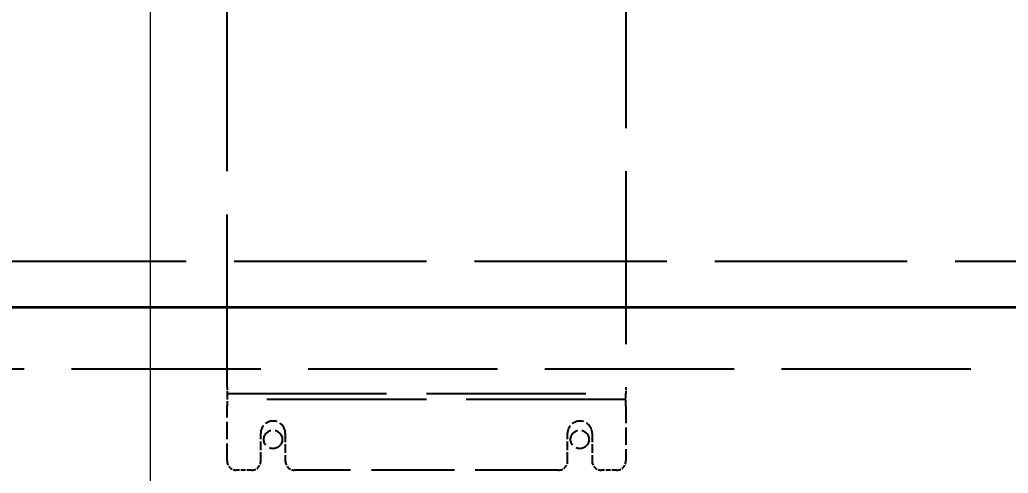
# Model space of a CAD drawing. Header units: millimetres. Extents: x 200 to 5740, y 200 to 4000.
# Drawn here: x 3912.7 to 4234.9, y 2174 to 2321.7 of the extents above; entities that cross this region are included whole.
import ezdxf

# ---------------------------------------------------------------- set-up
doc = ezdxf.new("R2010")
doc.units = ezdxf.units.MM
doc.header["$LTSCALE"] = 20
doc.linetypes.add('DASHED', pattern=[0.2067, 0.1654, -0.0413])
for name, color, linetype, lineweight in [('可見 (ISO)', 7, 'Continuous', 35), ('標註 (ISO)', 7, 'Continuous', 18), ('隱藏 (ISO)', 7, 'DASHED', 25)]:
    doc.layers.add(name, color=color, linetype=linetype, lineweight=lineweight)
doc.styles.add('註記文字 (JIS)', font='kaiu.ttf')
doc.dimstyles.new('預設 (JIS)', dxfattribs={"dimscale": 20, "dimtxt": 3, "dimasz": 3, "dimexe": 2, "dimexo": 1, "dimgap": 0.8, "dimtad": 1, "dimrnd": 1e-08, "dimdsep": 46, "dimtxsty": '註記文字 (JIS)', "dimblk": 'Filled-1', "dimcen": 0.09, "dimdle": 10, "dimclrd": 256, "dimclre": 256, "dimclrt": 256, "dimadec": 0, "dimazin": 2, "dimtfac": 0.833333, "dimtmove": 0, "dimatfit": 3, "dimfxl": 0, "dimtolj": 1, "dimtzin": 0, "dimlwd": -1, "dimlwe": -1, "dimarcsym": 0})

# ---------------------------------------------------------------- blocks, each defined once
blk = doc.blocks.new('Filled-1')
at = {"color": 0}
for p, q in [((0, 0), (-1, 0.1667)), ((-1, 0.1667), (-1, -0.1667)), ((-1, 0), (0, 0)), ((-1, -0.1667), (0, 0))]:
    blk.add_line(p, q, dxfattribs=at)
at = {"color": 0, "flags": 128}
blk.add_lwpolyline([(-1, -0.1667), (0, 0)], dxfattribs=at)
at = {"color": 0}
blk.add_solid([(-1, -0.1667), (0, 0), (-1, 0.1667), (-1, -0.1667)], dxfattribs=at)
blk = doc.blocks.new('*D40')
at = {"layer": 'Defpoints', "color": 0}
for p in [(3955.28, 2448.01), (4476.87, 2448.01), (4342.78, 958.01)]:
    blk.add_point(p, dxfattribs=at)
at = {"layer": '標註 (ISO)'}
for p, q in [((3975.28, 2448.01), (4516.87, 2448.01)), ((4476.87, 1018.01), (4476.87, 2388.01)), ((4362.78, 958.01), (4516.87, 958.01))]:
    blk.add_line(p, q, dxfattribs=at)
at = {"layer": '標註 (ISO)', "xscale": 60, "yscale": 60, "zscale": 60}
for p, rotation in [((4476.87, 2448.01), 90), ((4476.87, 958.01), 270)]:
    blk.add_blockref('Filled-1', p, dxfattribs=dict(at, rotation=rotation))
at = {"layer": '標註 (ISO)', "insert": (4396.89, 1625.6), "char_height": 60, "attachment_point": 1, "rotation": 90, "style": '註記文字 (JIS)'}
blk.add_mtext('\\A1;1490', dxfattribs=at)
blk = doc.blocks.new('*D42')
at = {"layer": 'Defpoints', "color": 0}
for p in [(3826.28, 2448.01), (3826.28, 2008.2), (3745.28, 1910.23)]:
    blk.add_point(p, dxfattribs=at)
at = {"layer": '標註 (ISO)'}
for p, q in [((3826.28, 2428.01), (3826.28, 1968.2)), ((3685.28, 2008.2), (3524.33, 2008.2)), ((3826.28, 2008.2), (3745.28, 2008.2)), ((3886.28, 2008.2), (3946.28, 2008.2))]:
    blk.add_line(p, q, dxfattribs=at)
at = {"layer": '標註 (ISO)', "xscale": 60, "yscale": 60, "zscale": 60}
blk.add_blockref('Filled-1', (3745.28, 2008.2), dxfattribs=at)
at = {"layer": '標註 (ISO)', "xscale": 60, "yscale": 60, "zscale": 60, "rotation": 180}
blk.add_blockref('Filled-1', (3826.28, 2008.2), dxfattribs=at)
at = {"layer": '標註 (ISO)', "insert": (3540.33, 2088.18), "char_height": 60, "attachment_point": 1, "style": '註記文字 (JIS)'}
blk.add_mtext('\\A1;81', dxfattribs=at)
blk = doc.blocks.new('*D43')
at = {"layer": 'Defpoints', "color": 0}
for p in [(3826.28, 2448.01), (3955.28, 2448.01), (3826.28, 2008.2)]:
    blk.add_point(p, dxfattribs=at)
at = {"layer": '標註 (ISO)'}
for p, q in [((3826.28, 2428.01), (3826.28, 1968.2)), ((3955.28, 2428.01), (3955.28, 1968.2)), ((3766.28, 2008.2), (3706.28, 2008.2)), ((3826.28, 2008.2), (3955.28, 2008.2)), ((4015.28, 2008.2), (4220.74, 2008.2))]:
    blk.add_line(p, q, dxfattribs=at)
at = {"layer": '標註 (ISO)', "xscale": 60, "yscale": 60, "zscale": 60}
blk.add_blockref('Filled-1', (3826.28, 2008.2), dxfattribs=at)
at = {"layer": '標註 (ISO)', "xscale": 60, "yscale": 60, "zscale": 60, "rotation": 180}
blk.add_blockref('Filled-1', (3955.28, 2008.2), dxfattribs=at)
at = {"layer": '標註 (ISO)', "insert": (4091.28, 2088.18), "char_height": 60, "attachment_point": 1, "style": '註記文字 (JIS)'}
blk.add_mtext('\\A1;129', dxfattribs=at)

msp = doc.modelspace()

# ---------------------------------------------------------------- linework, layer by layer
at = {"layer": '可見 (ISO)'}
msp.add_line((4295.283, 2228.006), (3795.283, 2228.006), dxfattribs=at)
at = {"layer": '隱藏 (ISO)', "ltscale": 17.02951}
for p, q in [((3980.283, 2202.006), (3980.283, 2554.006)), ((4110.283, 2554.006), (4110.283, 2202.006))]:
    msp.add_line(p, q, dxfattribs=at)
at = {"layer": '隱藏 (ISO)', "ltscale": 18.948557}
msp.add_line((4280.283, 2243.006), (3810.283, 2243.006), dxfattribs=at)
at = {"layer": '隱藏 (ISO)', "ltscale": 18.660585}
msp.add_line((3775.283, 2208.006), (4315.283, 2208.006), dxfattribs=at)
at = {"layer": '隱藏 (ISO)', "ltscale": 0.299089}
for p, q in [((3980.283, 2202.006), (3980.283, 2200.006)), ((4110.283, 2202.006), (4110.283, 2200.006))]:
    msp.add_line(p, q, dxfattribs=at)
at = {"layer": '隱藏 (ISO)', "ltscale": 15.72327}
for p, q in [((3980.283, 2200.006), (4110.283, 2200.006)), ((4110.283, 2198.006), (3980.283, 2198.006))]:
    msp.add_line(p, q, dxfattribs=at)
at = {"layer": '隱藏 (ISO)', "ltscale": 0.598278}
for p, q in [((3980.283, 2200.006), (3980.283, 2196.006)), ((4110.283, 2196.006), (4110.283, 2200.006))]:
    msp.add_line(p, q, dxfattribs=at)
at = {"layer": '隱藏 (ISO)', "ltscale": 1.714127}
for p, q in [((3980.283, 2178.006), (3980.283, 2196.006)), ((4110.283, 2196.006), (4110.283, 2178.006))]:
    msp.add_line(p, q, dxfattribs=at)
at = {"layer": '隱藏 (ISO)', "ltscale": 0.857013}
for p, q in [((3991.283, 2178.006), (3991.283, 2187.006)), ((3999.283, 2187.006), (3999.283, 2178.006)), ((4091.283, 2178.006), (4091.283, 2187.006)), ((4099.283, 2187.006), (4099.283, 2178.006))]:
    msp.add_line(p, q, dxfattribs=at)
at = {"layer": '隱藏 (ISO)', "ltscale": 0.476074}
for p, q in [((3988.283, 2175.006), (3983.283, 2175.006)), ((4107.283, 2175.006), (4102.283, 2175.006))]:
    msp.add_line(p, q, dxfattribs=at)
at = {"layer": '隱藏 (ISO)', "ltscale": 8.190095}
msp.add_line((4088.283, 2175.006), (4002.283, 2175.006), dxfattribs=at)
at = {"layer": '隱藏 (ISO)', "ltscale": 1.795034}
for centre in [(3995.283, 2185.006), (4095.283, 2185.006)]:
    msp.add_circle(centre, 3, dxfattribs=at)
at = {"layer": '隱藏 (ISO)', "ltscale": 1.196656}
for centre in [(3995.283, 2187.006), (4095.283, 2187.006)]:
    msp.add_arc(centre, 4, 0, 180, dxfattribs=at)
at = {"layer": '隱藏 (ISO)', "ltscale": 0.448684}
for centre, start, end in [((3983.283, 2178.006), 180, 270), ((3988.283, 2178.006), 270, 0), ((4002.283, 2178.006), 180, 270), ((4088.283, 2178.006), 270, 0), ((4102.283, 2178.006), 180, 270), ((4107.283, 2178.006), 270, 0)]:
    msp.add_arc(centre, 3, start, end, dxfattribs=at)

# ---------------------------------------------------------------- dimensions: what is measured, and where the dimension line sits
at = {"layer": '標註 (ISO)'}
dim = msp.add_linear_dim(base=(3826.283, 2008.201), p1=(3745.283, 1910.232), p2=(3826.283, 2448.006), dimstyle='預設 (JIS)', override={"dimgap": 0.8, "dimdec": 2, "dimse1": 1, "dimtol": 0, "dimlim": 0, "dimtp": 0, "dimtm": 0, "dimtdec": 2, "dimtofl": 1, "dimatfit": 1}, dxfattribs=at)
dim.commit()
dim.dimension.update_dxf_attribs({"geometry": '*D42', "text_midpoint": (3574.808, 2008.201), "dimtype": 160})
for base, p1, p2, angle, override, picture, middle in [((3826.283, 2008.201), (3955.283, 2448.006), (3826.283, 2448.006), 180, {"dimgap": 0.8, "dimdec": 2, "dimtol": 0, "dimlim": 0, "dimtp": 0, "dimtm": 0, "dimtdec": 2, "dimtofl": 1, "dimatfit": 1}, '*D43', (4148.01, 2008.201)), ((4476.873, 2448.006), (4342.783, 958.006), (3955.283, 2448.006), 90, {"dimgap": 0.8, "dimdec": 2, "dimtol": 0, "dimlim": 0, "dimtp": 0, "dimtm": 0, "dimtdec": 2, "dimtofl": 0, "dimatfit": 1}, '*D40', (4476.873, 1703.006))]:
    dim = msp.add_linear_dim(base=base, p1=p1, p2=p2, angle=angle, dimstyle='預設 (JIS)', override=override, dxfattribs=at)
    dim.commit()
    dim.dimension.update_dxf_attribs({"geometry": picture, "text_midpoint": middle, "dimtype": 160})

doc.saveas('drawing.dxf')
